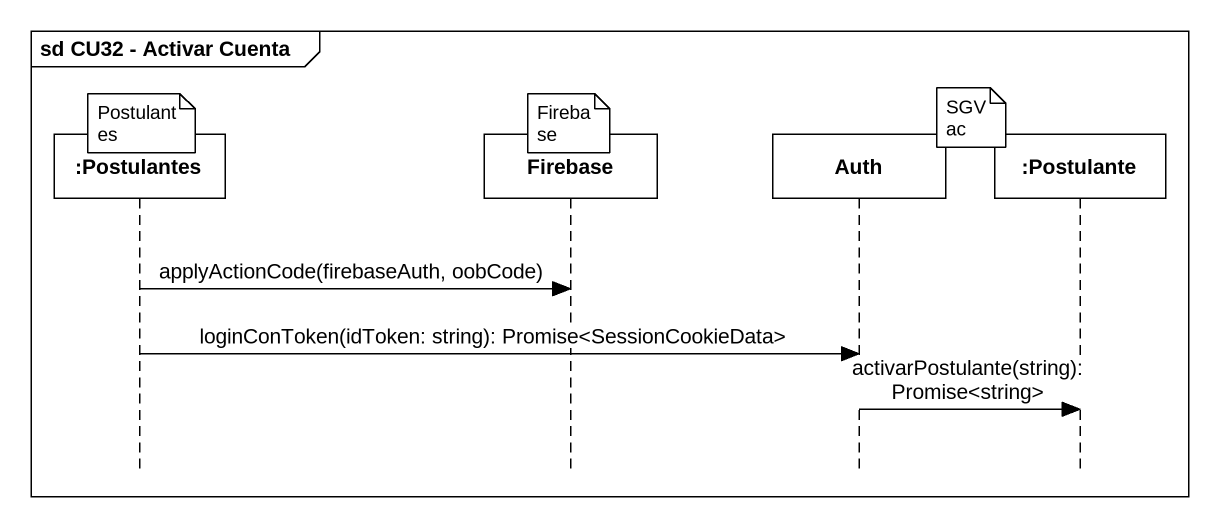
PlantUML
@startuml
mainframe sd CU32 - Activar Cuenta
hide footbox
participant ":Postulantes" as Postulantes
participant Firebase
participant Auth
participant ":Postulante" as Postulante

note left of Postulante : SGVac
note over Firebase : Firebase
note over Postulantes : Postulantes
Postulantes -> Firebase : applyActionCode(firebaseAuth, oobCode)
Postulantes -> Auth : loginConToken(idToken: string): Promise<SessionCookieData>
Auth -> Postulante : activarPostulante(string): Promise<string>
@enduml
